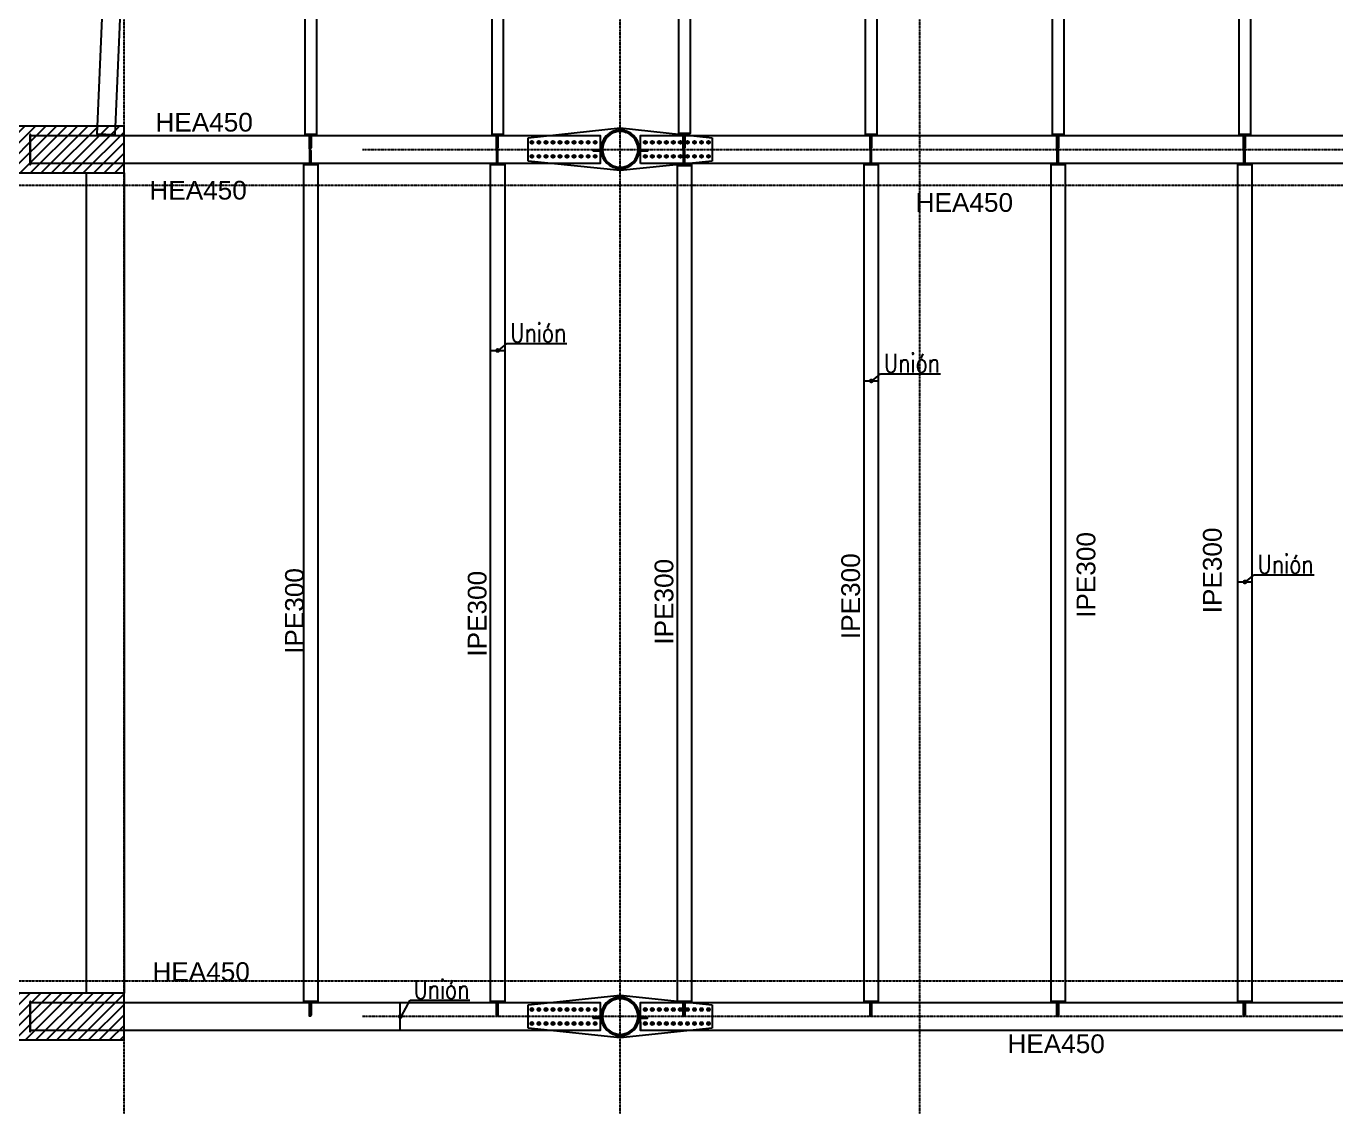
# Model space of a CAD drawing. Header units: millimetres. Extents: x -12345 to 95575, y -14368 to 31862.
# Drawn here: x 66955 to 80943, y 7156 to 18696 of the extents above; entities that cross this region are included whole.
import ezdxf
from ezdxf.enums import TextEntityAlignment as Align

# ---------------------------------------------------------------- set-up
doc = ezdxf.new("R2010")
doc.units = ezdxf.units.MM
doc.header["$LTSCALE"] = 0.95
doc.linetypes.add('DXK_LINE_DOT3', pattern=[5.9187, 2.979, -0.9799, 0.9799, -0.9799])
doc.layers.get('0').update_dxf_attribs({"color": 255})
for name, color, linetype, lineweight in [('E_COLUMNAS-1', 1, 'Continuous', 25), ('E_COLUMNAS-3', 1, 'Continuous', 35), ('E_TEXTO', 3, 'Continuous', 9), ('E_VIGAS-1', 254, 'Continuous', 25), ('S-COLS-HDLN-1', 52, 'Continuous', 9)]:
    doc.layers.add(name, color=color, linetype=linetype, lineweight=lineweight)
for name, color, linetype in [('HCB-ACH_PANT', 253, 'Continuous'), ('HCB-EJES', 1, 'Continuous'), ('HCB_PANTALLAS', 6, 'Continuous'), ('HCB_VIGAS', 4, 'Continuous'), ('UNIÒN', 6, 'Continuous')]:
    doc.layers.add(name, color=color, linetype=linetype)
doc.styles.add('CNI_COTAS', font='romans.shx', dxfattribs={"width": 0.8})
doc.styles.add('VERDANA', font='arial.ttf')
doc.dimstyles.new('UNIÒN', dxfattribs={"dimscale": 0, "dimtxt": 200, "dimasz": 60, "dimexe": 4, "dimexo": 4, "dimgap": 15, "dimtad": 1, "dimdec": 0, "dimzin": 4, "dimdsep": 46, "dimtxsty": 'CNI_COTAS', "dimcen": -0.09, "dimclrd": 6, "dimclrt": 3, "dimadec": 0, "dimazin": 0, "dimtfac": 1, "dimtdec": 0, "dimtmove": 2, "dimatfit": 0, "dimfxl": 0.05, "dimtolj": 1, "dimtzin": 0, "dimarcsym": 0})

# ---------------------------------------------------------------- blocks, each defined once
blk = doc.blocks.new('EST_SCM_COLUMNA-METALICA-SECCION-CIRCULAR - EST_SCM_COLUMNA-TUBULAR-CIRCULAR_PTEØ_16__e_12_7mm-3427669-_10_00m_N_E_-NIVEL-3 DOC')
at = {"layer": 'S-COLS-HDLN-1'}
h = blk.add_hatch(dxfattribs=at)
h.set_pattern_fill('FP_17', color=256, style=0, pattern_type=2)
h.set_pattern_definition([(225, (148.783, 9.362), (0.15909903, -0.15909903), [])])
h.paths.add_polyline_path([(0.203, 0), (0.197, 0.049), (0.18, 0.094), (0.15, 0.137), (0.115, 0.167), (0.068, 0.191), (0.019, 0.202), (-0.024, 0.202), (-0.072, 0.19), (-0.115, 0.167), (-0.152, 0.135), (-0.182, 0.089), (-0.198, 0.046), (-0.203, 0), (-0.197, -0.049), (-0.18, -0.094), (-0.15, -0.137), (-0.115, -0.167), (-0.072, -0.19), (-0.019, -0.202), (0.024, -0.202), (0.072, -0.19), (0.115, -0.167), (0.152, -0.135), (0.182, -0.089), (0.198, -0.046)])
h.paths.add_polyline_path([(0.19, 0), (0.185, -0.046), (0.169, -0.089), (0.143, -0.126), (0.108, -0.157), (0.068, -0.178), (0.019, -0.189), (-0.024, -0.189), (-0.068, -0.178), (-0.108, -0.157), (-0.143, -0.126), (-0.169, -0.089), (-0.185, -0.046), (-0.191, 0), (-0.184, 0.049), (-0.165, 0.094), (-0.143, 0.126), (-0.108, 0.157), (-0.068, 0.178), (-0.019, 0.189), (0.024, 0.189), (0.072, 0.176), (0.108, 0.157), (0.143, 0.126), (0.169, 0.089), (0.185, 0.046)])
at = {"layer": 'E_COLUMNAS-1'}
for radius, start, end in [(0.203, 360, 180), (0.19, 0, 180), (0.203, 180, 360), (0.19, 180, 0)]:
    blk.add_arc((0, 0), radius, start, end, dxfattribs=at)
blk = doc.blocks.new('EST_SCM_COLUMNA-METALICA-SECCION-CIRCULAR - EST_SCM_COLUMNA-TUBULAR-CIRCULAR_PTEØ_16__e_12_7mm-V48-_10_00m_N_E_-NIVEL-3 DOC')
at = {"layer": 'E_COLUMNAS-1'}
h = blk.add_hatch(dxfattribs=at)
h.set_pattern_fill('FP_18', color=256, style=0, pattern_type=2)
h.set_pattern_definition([(225, (158.043, 9.362), (0.15909903, -0.15909903), [])])
h.paths.add_polyline_path([(0.203, 0), (0.197, 0.049), (0.18, 0.094), (0.15, 0.137), (0.115, 0.167), (0.068, 0.191), (0.02, 0.202), (-0.024, 0.202), (-0.072, 0.19), (-0.115, 0.167), (-0.152, 0.135), (-0.182, 0.089), (-0.198, 0.046), (-0.203, 0), (-0.197, -0.049), (-0.18, -0.094), (-0.15, -0.137), (-0.115, -0.167), (-0.072, -0.19), (-0.02, -0.202), (0.024, -0.202), (0.072, -0.19), (0.115, -0.167), (0.152, -0.135), (0.182, -0.089), (0.198, -0.046)])
h.paths.add_polyline_path([(0.19, 0), (0.185, -0.046), (0.169, -0.089), (0.143, -0.126), (0.108, -0.157), (0.068, -0.178), (0.02, -0.189), (-0.024, -0.189), (-0.068, -0.178), (-0.108, -0.157), (-0.143, -0.126), (-0.169, -0.089), (-0.185, -0.046), (-0.191, 0), (-0.184, 0.049), (-0.165, 0.094), (-0.143, 0.126), (-0.108, 0.157), (-0.068, 0.178), (-0.02, 0.189), (0.024, 0.189), (0.072, 0.176), (0.108, 0.157), (0.143, 0.126), (0.169, 0.089), (0.185, 0.046)])
for points in [[(0.203, 0, 1), (-0.203, 0, 1)], [(-0.191, 0, 1), (0.19, 0, 1)]]:
    blk.add_lwpolyline(points, format="xyb", close=True, dxfattribs=at)
blk = doc.blocks.new('Bolt-72574620-1914 - 1471')
at = {"color": 253, "linetype": 'Continuous'}
for p, q in [((86276, 23645), (86291, 23653)), ((86276, 23627), (86276, 23645)), ((86291, 23653), (86306, 23645)), ((86306, 23645), (86306, 23627)), ((86351, 23645), (86366, 23653)), ((86351, 23627), (86351, 23645)), ((86366, 23653), (86381, 23645)), ((86381, 23645), (86381, 23627)), ((86426, 23645), (86441, 23653)), ((86426, 23627), (86426, 23645)), ((86441, 23653), (86456, 23645)), ((86456, 23645), (86456, 23627)), ((86501, 23645), (86516, 23653)), ((86501, 23627), (86501, 23645)), ((86516, 23653), (86531, 23645)), ((86531, 23645), (86531, 23627)), ((86576, 23645), (86591, 23653)), ((86576, 23627), (86576, 23645)), ((86591, 23653), (86606, 23645)), ((86606, 23645), (86606, 23627)), ((86651, 23645), (86666, 23653)), ((86651, 23627), (86651, 23645)), ((86666, 23653), (86681, 23645)), ((86681, 23645), (86681, 23627)), ((86726, 23645), (86741, 23653)), ((86726, 23627), (86726, 23645)), ((86741, 23653), (86756, 23645)), ((86756, 23645), (86756, 23627)), ((86801, 23645), (86816, 23653)), ((86801, 23627), (86801, 23645)), ((86816, 23653), (86831, 23645)), ((86831, 23645), (86831, 23627)), ((86876, 23645), (86891, 23653)), ((86876, 23627), (86876, 23645)), ((86891, 23653), (86906, 23645)), ((86906, 23645), (86906, 23627)), ((86951, 23645), (86966, 23653)), ((86951, 23627), (86951, 23645)), ((86966, 23653), (86981, 23645)), ((86981, 23645), (86981, 23627)), ((86291, 23619), (86276, 23627)), ((86276, 23495), (86291, 23503)), ((86306, 23627), (86291, 23619)), ((86291, 23503), (86306, 23495)), ((86366, 23619), (86351, 23627)), ((86351, 23495), (86366, 23503)), ((86381, 23627), (86366, 23619)), ((86366, 23503), (86381, 23495)), ((86441, 23619), (86426, 23627)), ((86426, 23495), (86441, 23503)), ((86456, 23627), (86441, 23619)), ((86441, 23503), (86456, 23495)), ((86516, 23619), (86501, 23627)), ((86501, 23495), (86516, 23503)), ((86531, 23627), (86516, 23619)), ((86516, 23503), (86531, 23495)), ((86591, 23619), (86576, 23627)), ((86576, 23495), (86591, 23503)), ((86606, 23627), (86591, 23619)), ((86591, 23503), (86606, 23495)), ((86666, 23619), (86651, 23627)), ((86651, 23495), (86666, 23503)), ((86681, 23627), (86666, 23619)), ((86666, 23503), (86681, 23495)), ((86741, 23619), (86726, 23627)), ((86726, 23495), (86741, 23503)), ((86756, 23627), (86741, 23619)), ((86741, 23503), (86756, 23495)), ((86816, 23619), (86801, 23627)), ((86801, 23495), (86816, 23503)), ((86831, 23627), (86816, 23619)), ((86816, 23503), (86831, 23495)), ((86891, 23619), (86876, 23627)), ((86876, 23495), (86891, 23503)), ((86906, 23627), (86891, 23619)), ((86891, 23503), (86906, 23495)), ((86966, 23619), (86951, 23627)), ((86951, 23495), (86966, 23503)), ((86981, 23627), (86966, 23619)), ((86966, 23503), (86981, 23495)), ((86276, 23477), (86276, 23495)), ((86291, 23469), (86276, 23477)), ((86306, 23477), (86291, 23469)), ((86306, 23495), (86306, 23477)), ((86351, 23477), (86351, 23495)), ((86366, 23469), (86351, 23477)), ((86381, 23477), (86366, 23469)), ((86381, 23495), (86381, 23477)), ((86426, 23477), (86426, 23495)), ((86441, 23469), (86426, 23477)), ((86456, 23477), (86441, 23469)), ((86456, 23495), (86456, 23477)), ((86501, 23477), (86501, 23495)), ((86516, 23469), (86501, 23477)), ((86531, 23477), (86516, 23469)), ((86531, 23495), (86531, 23477)), ((86576, 23477), (86576, 23495)), ((86591, 23469), (86576, 23477)), ((86606, 23477), (86591, 23469)), ((86606, 23495), (86606, 23477)), ((86651, 23477), (86651, 23495)), ((86666, 23469), (86651, 23477)), ((86681, 23477), (86666, 23469)), ((86681, 23495), (86681, 23477)), ((86726, 23477), (86726, 23495)), ((86741, 23469), (86726, 23477)), ((86756, 23477), (86741, 23469)), ((86756, 23495), (86756, 23477)), ((86801, 23477), (86801, 23495)), ((86816, 23469), (86801, 23477)), ((86831, 23477), (86816, 23469)), ((86831, 23495), (86831, 23477)), ((86876, 23477), (86876, 23495)), ((86891, 23469), (86876, 23477)), ((86906, 23477), (86891, 23469)), ((86906, 23495), (86906, 23477)), ((86951, 23477), (86951, 23495)), ((86966, 23469), (86951, 23477)), ((86981, 23477), (86966, 23469)), ((86981, 23495), (86981, 23477))]:
    blk.add_line(p, q, dxfattribs=at)
for centre, radius, start, end in [((86291, 23636), 11.5, 18, 198), ((86291, 23636), 10, 90, 270), ((86291, 23636), 10, 270, 90), ((86366, 23636), 11.5, 18, 198), ((86366, 23636), 10, 90, 270), ((86366, 23636), 10, 270, 90), ((86441, 23636), 11.5, 18, 198), ((86441, 23636), 10, 90, 270), ((86441, 23636), 10, 270, 90), ((86516, 23636), 11.5, 18, 198), ((86516, 23636), 10, 90, 270), ((86516, 23636), 10, 270, 90), ((86591, 23636), 11.5, 18, 198), ((86591, 23636), 10, 90, 270), ((86591, 23636), 10, 270, 90), ((86666, 23636), 11.5, 18, 198), ((86666, 23636), 10, 90, 270), ((86666, 23636), 10, 270, 90), ((86741, 23636), 11.5, 18, 198), ((86741, 23636), 10, 90, 270), ((86741, 23636), 10, 270, 90), ((86816, 23636), 11.5, 18, 198), ((86816, 23636), 10, 90, 270), ((86816, 23636), 10, 270, 90), ((86891, 23636), 11.5, 18, 198), ((86891, 23636), 10, 90, 270), ((86891, 23636), 10, 270, 90), ((86966, 23636), 11.5, 18, 198), ((86966, 23636), 10, 90, 270), ((86966, 23636), 10, 270, 90), ((86291, 23636), 11.5, 198, 18), ((86366, 23636), 11.5, 198, 18), ((86441, 23636), 11.5, 198, 18), ((86516, 23636), 11.5, 198, 18), ((86591, 23636), 11.5, 198, 18), ((86666, 23636), 11.5, 198, 18), ((86741, 23636), 11.5, 198, 18), ((86816, 23636), 11.5, 198, 18), ((86891, 23636), 11.5, 198, 18), ((86966, 23636), 11.5, 198, 18), ((86291, 23486), 11.5, 18, 198), ((86291, 23486), 11.5, 198, 18), ((86291, 23486), 10, 90, 270), ((86291, 23486), 10, 270, 90), ((86366, 23486), 11.5, 18, 198), ((86366, 23486), 11.5, 198, 18), ((86366, 23486), 10, 90, 270), ((86366, 23486), 10, 270, 90), ((86441, 23486), 11.5, 18, 198), ((86441, 23486), 11.5, 198, 18), ((86441, 23486), 10, 90, 270), ((86441, 23486), 10, 270, 90), ((86516, 23486), 11.5, 18, 198), ((86516, 23486), 11.5, 198, 18), ((86516, 23486), 10, 90, 270), ((86516, 23486), 10, 270, 90), ((86591, 23486), 11.5, 18, 198), ((86591, 23486), 11.5, 198, 18), ((86591, 23486), 10, 90, 270), ((86591, 23486), 10, 270, 90), ((86666, 23486), 11.5, 18, 198), ((86666, 23486), 11.5, 198, 18), ((86666, 23486), 10, 90, 270), ((86666, 23486), 10, 270, 90), ((86741, 23486), 11.5, 18, 198), ((86741, 23486), 11.5, 198, 18), ((86741, 23486), 10, 90, 270), ((86741, 23486), 10, 270, 90), ((86816, 23486), 11.5, 18, 198), ((86816, 23486), 11.5, 198, 18), ((86816, 23486), 10, 90, 270), ((86816, 23486), 10, 270, 90), ((86891, 23486), 11.5, 18, 198), ((86891, 23486), 11.5, 198, 18), ((86891, 23486), 10, 90, 270), ((86891, 23486), 10, 270, 90), ((86966, 23486), 11.5, 18, 198), ((86966, 23486), 11.5, 198, 18), ((86966, 23486), 10, 90, 270), ((86966, 23486), 10, 270, 90)]:
    blk.add_arc(centre, radius, start, end, dxfattribs=at)
blk = doc.blocks.new('Bolt-72574620-1892 - 1471')
at = {"color": 253, "linetype": 'Continuous'}
for p, q in [((86276, 14384), (86291, 14393)), ((86276, 14367), (86276, 14384)), ((86291, 14358), (86276, 14367)), ((86291, 14393), (86306, 14384)), ((86306, 14367), (86291, 14358)), ((86306, 14384), (86306, 14367)), ((86351, 14384), (86366, 14393)), ((86351, 14367), (86351, 14384)), ((86366, 14358), (86351, 14367)), ((86366, 14393), (86381, 14384)), ((86381, 14367), (86366, 14358)), ((86381, 14384), (86381, 14367)), ((86426, 14384), (86441, 14393)), ((86426, 14367), (86426, 14384)), ((86441, 14358), (86426, 14367)), ((86441, 14393), (86456, 14384)), ((86456, 14367), (86441, 14358)), ((86456, 14384), (86456, 14367)), ((86501, 14384), (86516, 14393)), ((86501, 14367), (86501, 14384)), ((86516, 14358), (86501, 14367)), ((86516, 14393), (86531, 14384)), ((86531, 14367), (86516, 14358)), ((86531, 14384), (86531, 14367)), ((86576, 14384), (86591, 14393)), ((86576, 14367), (86576, 14384)), ((86591, 14358), (86576, 14367)), ((86591, 14393), (86606, 14384)), ((86606, 14367), (86591, 14358)), ((86606, 14384), (86606, 14367)), ((86651, 14384), (86666, 14393)), ((86651, 14367), (86651, 14384)), ((86666, 14358), (86651, 14367)), ((86666, 14393), (86681, 14384)), ((86681, 14367), (86666, 14358)), ((86681, 14384), (86681, 14367)), ((86726, 14384), (86741, 14393)), ((86726, 14367), (86726, 14384)), ((86741, 14358), (86726, 14367)), ((86741, 14393), (86756, 14384)), ((86756, 14367), (86741, 14358)), ((86756, 14384), (86756, 14367)), ((86801, 14384), (86816, 14393)), ((86801, 14367), (86801, 14384)), ((86816, 14358), (86801, 14367)), ((86816, 14393), (86831, 14384)), ((86831, 14367), (86816, 14358)), ((86831, 14384), (86831, 14367)), ((86876, 14384), (86891, 14393)), ((86876, 14367), (86876, 14384)), ((86891, 14358), (86876, 14367)), ((86891, 14393), (86906, 14384)), ((86906, 14367), (86891, 14358)), ((86906, 14384), (86906, 14367)), ((86951, 14384), (86966, 14393)), ((86951, 14367), (86951, 14384)), ((86966, 14358), (86951, 14367)), ((86966, 14393), (86981, 14384)), ((86981, 14367), (86966, 14358)), ((86981, 14384), (86981, 14367)), ((86276, 14234), (86291, 14243)), ((86276, 14217), (86276, 14234)), ((86291, 14208), (86276, 14217)), ((86291, 14243), (86306, 14234)), ((86306, 14217), (86291, 14208)), ((86306, 14234), (86306, 14217)), ((86351, 14234), (86366, 14243)), ((86351, 14217), (86351, 14234)), ((86366, 14208), (86351, 14217)), ((86366, 14243), (86381, 14234)), ((86381, 14217), (86366, 14208)), ((86381, 14234), (86381, 14217)), ((86426, 14234), (86441, 14243)), ((86426, 14217), (86426, 14234)), ((86441, 14208), (86426, 14217)), ((86441, 14243), (86456, 14234)), ((86456, 14217), (86441, 14208)), ((86456, 14234), (86456, 14217)), ((86501, 14234), (86516, 14243)), ((86501, 14217), (86501, 14234)), ((86516, 14208), (86501, 14217)), ((86516, 14243), (86531, 14234)), ((86531, 14217), (86516, 14208)), ((86531, 14234), (86531, 14217)), ((86576, 14234), (86591, 14243)), ((86576, 14217), (86576, 14234)), ((86591, 14208), (86576, 14217)), ((86591, 14243), (86606, 14234)), ((86606, 14217), (86591, 14208)), ((86606, 14234), (86606, 14217)), ((86651, 14234), (86666, 14243)), ((86651, 14217), (86651, 14234)), ((86666, 14208), (86651, 14217)), ((86666, 14243), (86681, 14234)), ((86681, 14217), (86666, 14208)), ((86681, 14234), (86681, 14217)), ((86726, 14234), (86741, 14243)), ((86726, 14217), (86726, 14234)), ((86741, 14208), (86726, 14217)), ((86741, 14243), (86756, 14234)), ((86756, 14217), (86741, 14208)), ((86756, 14234), (86756, 14217)), ((86801, 14234), (86816, 14243)), ((86801, 14217), (86801, 14234)), ((86816, 14208), (86801, 14217)), ((86816, 14243), (86831, 14234)), ((86831, 14217), (86816, 14208)), ((86831, 14234), (86831, 14217)), ((86876, 14234), (86891, 14243)), ((86876, 14217), (86876, 14234)), ((86891, 14208), (86876, 14217)), ((86891, 14243), (86906, 14234)), ((86906, 14217), (86891, 14208)), ((86906, 14234), (86906, 14217)), ((86951, 14234), (86966, 14243)), ((86951, 14217), (86951, 14234)), ((86966, 14208), (86951, 14217)), ((86966, 14243), (86981, 14234)), ((86981, 14217), (86966, 14208)), ((86981, 14234), (86981, 14217))]:
    blk.add_line(p, q, dxfattribs=at)
for centre, radius, start, end in [((86291, 14376), 11.5, 18, 198), ((86291, 14376), 11.5, 198, 18), ((86291, 14376), 10, 90, 270), ((86291, 14376), 10, 270, 90), ((86366, 14376), 11.5, 18, 198), ((86366, 14376), 11.5, 198, 18), ((86366, 14376), 10, 90, 270), ((86366, 14376), 10, 270, 90), ((86441, 14376), 11.5, 18, 198), ((86441, 14376), 11.5, 198, 18), ((86441, 14376), 10, 90, 270), ((86441, 14376), 10, 270, 90), ((86516, 14376), 11.5, 18, 198), ((86516, 14376), 11.5, 198, 18), ((86516, 14376), 10, 90, 270), ((86516, 14376), 10, 270, 90), ((86591, 14376), 11.5, 18, 198), ((86591, 14376), 11.5, 198, 18), ((86591, 14376), 10, 90, 270), ((86591, 14376), 10, 270, 90), ((86666, 14376), 11.5, 18, 198), ((86666, 14376), 11.5, 198, 18), ((86666, 14376), 10, 90, 270), ((86666, 14376), 10, 270, 90), ((86741, 14376), 11.5, 18, 198), ((86741, 14376), 11.5, 198, 18), ((86741, 14376), 10, 90, 270), ((86741, 14376), 10, 270, 90), ((86816, 14376), 11.5, 18, 198), ((86816, 14376), 11.5, 198, 18), ((86816, 14376), 10, 90, 270), ((86816, 14376), 10, 270, 90), ((86891, 14376), 11.5, 18, 198), ((86891, 14376), 11.5, 198, 18), ((86891, 14376), 10, 90, 270), ((86891, 14376), 10, 270, 90), ((86966, 14376), 11.5, 18, 198), ((86966, 14376), 11.5, 198, 18), ((86966, 14376), 10, 90, 270), ((86966, 14376), 10, 270, 90), ((86291, 14226), 11.5, 18, 198), ((86291, 14226), 11.5, 198, 18), ((86291, 14226), 10, 90, 270), ((86291, 14226), 10, 270, 90), ((86366, 14226), 11.5, 18, 198), ((86366, 14226), 11.5, 198, 18), ((86366, 14226), 10, 90, 270), ((86366, 14226), 10, 270, 90), ((86441, 14226), 11.5, 18, 198), ((86441, 14226), 11.5, 198, 18), ((86441, 14226), 10, 90, 270), ((86441, 14226), 10, 270, 90), ((86516, 14226), 11.5, 18, 198), ((86516, 14226), 11.5, 198, 18), ((86516, 14226), 10, 90, 270), ((86516, 14226), 10, 270, 90), ((86591, 14226), 11.5, 18, 198), ((86591, 14226), 11.5, 198, 18), ((86591, 14226), 10, 90, 270), ((86591, 14226), 10, 270, 90), ((86666, 14226), 11.5, 18, 198), ((86666, 14226), 11.5, 198, 18), ((86666, 14226), 10, 90, 270), ((86666, 14226), 10, 270, 90), ((86741, 14226), 11.5, 18, 198), ((86741, 14226), 11.5, 198, 18), ((86741, 14226), 10, 90, 270), ((86741, 14226), 10, 270, 90), ((86816, 14226), 11.5, 18, 198), ((86816, 14226), 11.5, 198, 18), ((86816, 14226), 10, 90, 270), ((86816, 14226), 10, 270, 90), ((86891, 14226), 11.5, 18, 198), ((86891, 14226), 11.5, 198, 18), ((86891, 14226), 10, 90, 270), ((86891, 14226), 10, 270, 90), ((86966, 14226), 11.5, 18, 198), ((86966, 14226), 11.5, 198, 18), ((86966, 14226), 10, 90, 270), ((86966, 14226), 10, 270, 90)]:
    blk.add_arc(centre, radius, start, end, dxfattribs=at)
blk = doc.blocks.new('Part-72574620-1908 - 1471')
at = {"color": 253, "linetype": 'ByBlock'}
for p, q in [((85040, 23686), (86023, 23790)), ((86023, 23790), (87006, 23686)), ((85040, 23436), (85040, 23686)), ((87006, 23686), (87006, 23436)), ((86023, 23334), (85040, 23436)), ((87006, 23436), (86023, 23334))]:
    blk.add_line(p, q, dxfattribs=at)
for start, end in [(80, 260), (260, 80)]:
    blk.add_arc((86023, 23562), 206, start, end, dxfattribs=at)
blk = doc.blocks.new('Part-72574620-1887 - 1471')
at = {"color": 253, "linetype": 'Continuous'}
for p, q in [((85040, 14426), (86023, 14530)), ((85040, 14176), (85040, 14426)), ((86023, 14530), (87006, 14426)), ((87006, 14426), (87006, 14176)), ((86023, 14074), (85040, 14176)), ((87006, 14176), (86023, 14074))]:
    blk.add_line(p, q, dxfattribs=at)
for start, end in [(80, 260), (260, 80)]:
    blk.add_arc((86023, 14302), 206, start, end, dxfattribs=at)
blk = doc.blocks.new('Bolt-72574620-1893 - 1471')
at = {"color": 253, "linetype": 'Continuous'}
for p, q in [((85065, 14384), (85080, 14393)), ((85065, 14367), (85065, 14384)), ((85080, 14358), (85065, 14367)), ((85080, 14393), (85095, 14384)), ((85095, 14367), (85080, 14358)), ((85095, 14384), (85095, 14367)), ((85140, 14384), (85155, 14393)), ((85140, 14367), (85140, 14384)), ((85155, 14358), (85140, 14367)), ((85155, 14393), (85170, 14384)), ((85170, 14367), (85155, 14358)), ((85170, 14384), (85170, 14367)), ((85215, 14384), (85230, 14393)), ((85215, 14367), (85215, 14384)), ((85230, 14358), (85215, 14367)), ((85230, 14393), (85245, 14384)), ((85245, 14367), (85230, 14358)), ((85245, 14384), (85245, 14367)), ((85290, 14384), (85305, 14393)), ((85290, 14367), (85290, 14384)), ((85305, 14358), (85290, 14367)), ((85305, 14393), (85320, 14384)), ((85320, 14367), (85305, 14358)), ((85320, 14384), (85320, 14367)), ((85365, 14384), (85380, 14393)), ((85365, 14367), (85365, 14384)), ((85380, 14358), (85365, 14367)), ((85380, 14393), (85395, 14384)), ((85395, 14367), (85380, 14358)), ((85395, 14384), (85395, 14367)), ((85440, 14384), (85455, 14393)), ((85440, 14367), (85440, 14384)), ((85455, 14358), (85440, 14367)), ((85455, 14393), (85470, 14384)), ((85470, 14367), (85455, 14358)), ((85470, 14384), (85470, 14367)), ((85515, 14384), (85530, 14393)), ((85515, 14367), (85515, 14384)), ((85530, 14358), (85515, 14367)), ((85530, 14393), (85545, 14384)), ((85545, 14367), (85530, 14358)), ((85545, 14384), (85545, 14367)), ((85590, 14384), (85605, 14393)), ((85590, 14367), (85590, 14384)), ((85605, 14358), (85590, 14367)), ((85605, 14393), (85620, 14384)), ((85620, 14367), (85605, 14358)), ((85620, 14384), (85620, 14367)), ((85665, 14384), (85680, 14393)), ((85665, 14367), (85665, 14384)), ((85680, 14358), (85665, 14367)), ((85680, 14393), (85695, 14384)), ((85695, 14367), (85680, 14358)), ((85695, 14384), (85695, 14367)), ((85740, 14384), (85755, 14393)), ((85740, 14367), (85740, 14384)), ((85755, 14358), (85740, 14367)), ((85755, 14393), (85770, 14384)), ((85770, 14367), (85755, 14358)), ((85770, 14384), (85770, 14367)), ((85065, 14234), (85080, 14243)), ((85065, 14217), (85065, 14234)), ((85080, 14208), (85065, 14217)), ((85080, 14243), (85095, 14234)), ((85095, 14217), (85080, 14208)), ((85095, 14234), (85095, 14217)), ((85140, 14234), (85155, 14243)), ((85140, 14217), (85140, 14234)), ((85155, 14208), (85140, 14217)), ((85155, 14243), (85170, 14234)), ((85170, 14217), (85155, 14208)), ((85170, 14234), (85170, 14217)), ((85215, 14234), (85230, 14243)), ((85215, 14217), (85215, 14234)), ((85230, 14208), (85215, 14217)), ((85230, 14243), (85245, 14234)), ((85245, 14217), (85230, 14208)), ((85245, 14234), (85245, 14217)), ((85290, 14234), (85305, 14243)), ((85290, 14217), (85290, 14234)), ((85305, 14208), (85290, 14217)), ((85305, 14243), (85320, 14234)), ((85320, 14217), (85305, 14208)), ((85320, 14234), (85320, 14217)), ((85365, 14234), (85380, 14243)), ((85365, 14217), (85365, 14234)), ((85380, 14208), (85365, 14217)), ((85380, 14243), (85395, 14234)), ((85395, 14217), (85380, 14208)), ((85395, 14234), (85395, 14217)), ((85440, 14234), (85455, 14243)), ((85440, 14217), (85440, 14234)), ((85455, 14208), (85440, 14217)), ((85455, 14243), (85470, 14234)), ((85470, 14217), (85455, 14208)), ((85470, 14234), (85470, 14217)), ((85515, 14234), (85530, 14243)), ((85515, 14217), (85515, 14234)), ((85530, 14208), (85515, 14217)), ((85530, 14243), (85545, 14234)), ((85545, 14217), (85530, 14208)), ((85545, 14234), (85545, 14217)), ((85590, 14234), (85605, 14243)), ((85590, 14217), (85590, 14234)), ((85605, 14208), (85590, 14217)), ((85605, 14243), (85620, 14234)), ((85620, 14217), (85605, 14208)), ((85620, 14234), (85620, 14217)), ((85665, 14234), (85680, 14243)), ((85665, 14217), (85665, 14234)), ((85680, 14208), (85665, 14217)), ((85680, 14243), (85695, 14234)), ((85695, 14217), (85680, 14208)), ((85695, 14234), (85695, 14217)), ((85740, 14234), (85755, 14243)), ((85740, 14217), (85740, 14234)), ((85755, 14208), (85740, 14217)), ((85755, 14243), (85770, 14234)), ((85770, 14217), (85755, 14208)), ((85770, 14234), (85770, 14217))]:
    blk.add_line(p, q, dxfattribs=at)
for centre, radius, start, end in [((85080, 14376), 11.5, 18.0041, 198.0041), ((85080, 14376), 11.5, 198.0041, 18.0041), ((85080, 14376), 10, 90.0041, 270.0041), ((85080, 14376), 10, 270.0041, 90.0041), ((85155, 14376), 11.5, 18.0041, 198.0041), ((85155, 14376), 11.5, 198.0041, 18.0041), ((85155, 14376), 10, 90.0041, 270.0041), ((85155, 14376), 10, 270.0041, 90.0041), ((85230, 14376), 11.5, 18.0041, 198.0041), ((85230, 14376), 11.5, 198.0041, 18.0041), ((85230, 14376), 10, 90.0041, 270.0041), ((85230, 14376), 10, 270.0041, 90.0041), ((85305, 14376), 11.5, 18.0041, 198.0041), ((85305, 14376), 11.5, 198.0041, 18.0041), ((85305, 14376), 10, 90.0041, 270.0041), ((85305, 14376), 10, 270.0041, 90.0041), ((85380, 14376), 11.5, 18.0041, 198.0041), ((85380, 14376), 11.5, 198.0041, 18.0041), ((85380, 14376), 10, 90.0041, 270.0041), ((85380, 14376), 10, 270.0041, 90.0041), ((85455, 14376), 11.5, 18.0041, 198.0041), ((85455, 14376), 11.5, 198.0041, 18.0041), ((85455, 14376), 10, 90.0041, 270.0041), ((85455, 14376), 10, 270.0041, 90.0041), ((85530, 14376), 11.5, 18.0041, 198.0041), ((85530, 14376), 11.5, 198.0041, 18.0041), ((85530, 14376), 10, 90.0041, 270.0041), ((85530, 14376), 10, 270.0041, 90.0041), ((85605, 14376), 11.5, 18.0041, 198.0041), ((85605, 14376), 11.5, 198.0041, 18.0041), ((85605, 14376), 10, 90.0041, 270.0041), ((85605, 14376), 10, 270.0041, 90.0041), ((85680, 14376), 11.5, 18.0041, 198.0041), ((85680, 14376), 11.5, 198.0041, 18.0041), ((85680, 14376), 10, 90.0041, 270.0041), ((85680, 14376), 10, 270.0041, 90.0041), ((85755, 14376), 11.5, 18.0041, 198.0041), ((85755, 14376), 11.5, 198.0041, 18.0041), ((85755, 14376), 10, 90.0041, 270.0041), ((85755, 14376), 10, 270.0041, 90.0041), ((85080, 14226), 11.5, 18.0041, 198.0041), ((85080, 14226), 11.5, 198.0041, 18.0041), ((85080, 14226), 10, 90.0041, 270.0041), ((85080, 14226), 10, 270.0041, 90.0041), ((85155, 14226), 11.5, 18.0041, 198.0041), ((85155, 14226), 11.5, 198.0041, 18.0041), ((85155, 14226), 10, 90.0041, 270.0041), ((85155, 14226), 10, 270.0041, 90.0041), ((85230, 14226), 11.5, 18.0041, 198.0041), ((85230, 14226), 11.5, 198.0041, 18.0041), ((85230, 14226), 10, 90.0041, 270.0041), ((85230, 14226), 10, 270.0041, 90.0041), ((85305, 14226), 11.5, 18.0041, 198.0041), ((85305, 14226), 11.5, 198.0041, 18.0041), ((85305, 14226), 10, 90.0041, 270.0041), ((85305, 14226), 10, 270.0041, 90.0041), ((85380, 14226), 11.5, 18.0041, 198.0041), ((85380, 14226), 11.5, 198.0041, 18.0041), ((85380, 14226), 10, 90.0041, 270.0041), ((85380, 14226), 10, 270.0041, 90.0041), ((85455, 14226), 11.5, 18.0041, 198.0041), ((85455, 14226), 11.5, 198.0041, 18.0041), ((85455, 14226), 10, 90.0041, 270.0041), ((85455, 14226), 10, 270.0041, 90.0041), ((85530, 14226), 11.5, 18.0041, 198.0041), ((85530, 14226), 11.5, 198.0041, 18.0041), ((85530, 14226), 10, 90.0041, 270.0041), ((85530, 14226), 10, 270.0041, 90.0041), ((85605, 14226), 11.5, 18.0041, 198.0041), ((85605, 14226), 11.5, 198.0041, 18.0041), ((85605, 14226), 10, 90.0041, 270.0041), ((85605, 14226), 10, 270.0041, 90.0041), ((85680, 14226), 11.5, 18.0041, 198.0041), ((85680, 14226), 11.5, 198.0041, 18.0041), ((85680, 14226), 10, 90.0041, 270.0041), ((85680, 14226), 10, 270.0041, 90.0041), ((85755, 14226), 11.5, 18.0041, 198.0041), ((85755, 14226), 11.5, 198.0041, 18.0041), ((85755, 14226), 10, 90.0041, 270.0041), ((85755, 14226), 10, 270.0041, 90.0041)]:
    blk.add_arc(centre, radius, start, end, dxfattribs=at)
blk = doc.blocks.new('Bolt-72574620-1915 - 1471')
at = {"color": 253, "linetype": 'Continuous'}
for p, q in [((85065, 23645), (85080, 23653)), ((85065, 23627), (85065, 23645)), ((85080, 23653), (85095, 23645)), ((85095, 23645), (85095, 23627)), ((85140, 23645), (85155, 23653)), ((85140, 23627), (85140, 23645)), ((85155, 23653), (85170, 23645)), ((85170, 23645), (85170, 23627)), ((85215, 23645), (85230, 23653)), ((85215, 23627), (85215, 23645)), ((85230, 23653), (85245, 23645)), ((85245, 23645), (85245, 23627)), ((85290, 23645), (85305, 23653)), ((85290, 23627), (85290, 23645)), ((85305, 23653), (85320, 23645)), ((85320, 23645), (85320, 23627)), ((85365, 23645), (85380, 23653)), ((85365, 23627), (85365, 23645)), ((85380, 23653), (85395, 23645)), ((85395, 23645), (85395, 23627)), ((85440, 23645), (85455, 23653)), ((85440, 23627), (85440, 23645)), ((85455, 23653), (85470, 23645)), ((85470, 23645), (85470, 23627)), ((85515, 23645), (85530, 23653)), ((85515, 23627), (85515, 23645)), ((85530, 23653), (85545, 23645)), ((85545, 23645), (85545, 23627)), ((85590, 23645), (85605, 23653)), ((85590, 23627), (85590, 23645)), ((85605, 23653), (85620, 23645)), ((85620, 23645), (85620, 23627)), ((85665, 23645), (85680, 23653)), ((85665, 23627), (85665, 23645)), ((85680, 23653), (85695, 23645)), ((85695, 23645), (85695, 23627)), ((85740, 23645), (85755, 23653)), ((85740, 23627), (85740, 23645)), ((85755, 23653), (85770, 23645)), ((85770, 23645), (85770, 23627)), ((85080, 23619), (85065, 23627)), ((85065, 23495), (85080, 23503)), ((85095, 23627), (85080, 23619)), ((85080, 23503), (85095, 23495)), ((85155, 23619), (85140, 23627)), ((85140, 23495), (85155, 23503)), ((85170, 23627), (85155, 23619)), ((85155, 23503), (85170, 23495)), ((85230, 23619), (85215, 23627)), ((85215, 23495), (85230, 23503)), ((85245, 23627), (85230, 23619)), ((85230, 23503), (85245, 23495)), ((85305, 23619), (85290, 23627)), ((85290, 23495), (85305, 23503)), ((85320, 23627), (85305, 23619)), ((85305, 23503), (85320, 23495)), ((85380, 23619), (85365, 23627)), ((85365, 23495), (85380, 23503)), ((85395, 23627), (85380, 23619)), ((85380, 23503), (85395, 23495)), ((85455, 23619), (85440, 23627)), ((85440, 23495), (85455, 23503)), ((85470, 23627), (85455, 23619)), ((85455, 23503), (85470, 23495)), ((85530, 23619), (85515, 23627)), ((85515, 23495), (85530, 23503)), ((85545, 23627), (85530, 23619)), ((85530, 23503), (85545, 23495)), ((85605, 23619), (85590, 23627)), ((85590, 23495), (85605, 23503)), ((85620, 23627), (85605, 23619)), ((85605, 23503), (85620, 23495)), ((85680, 23619), (85665, 23627)), ((85665, 23495), (85680, 23503)), ((85695, 23627), (85680, 23619)), ((85680, 23503), (85695, 23495)), ((85755, 23619), (85740, 23627)), ((85740, 23495), (85755, 23503)), ((85770, 23627), (85755, 23619)), ((85755, 23503), (85770, 23495)), ((85065, 23477), (85065, 23495)), ((85080, 23469), (85065, 23477)), ((85095, 23477), (85080, 23469)), ((85095, 23495), (85095, 23477)), ((85140, 23477), (85140, 23495)), ((85155, 23469), (85140, 23477)), ((85170, 23477), (85155, 23469)), ((85170, 23495), (85170, 23477)), ((85215, 23477), (85215, 23495)), ((85230, 23469), (85215, 23477)), ((85245, 23477), (85230, 23469)), ((85245, 23495), (85245, 23477)), ((85290, 23477), (85290, 23495)), ((85305, 23469), (85290, 23477)), ((85320, 23477), (85305, 23469)), ((85320, 23495), (85320, 23477)), ((85365, 23477), (85365, 23495)), ((85380, 23469), (85365, 23477)), ((85395, 23477), (85380, 23469)), ((85395, 23495), (85395, 23477)), ((85440, 23477), (85440, 23495)), ((85455, 23469), (85440, 23477)), ((85470, 23477), (85455, 23469)), ((85470, 23495), (85470, 23477)), ((85515, 23477), (85515, 23495)), ((85530, 23469), (85515, 23477)), ((85545, 23477), (85530, 23469)), ((85545, 23495), (85545, 23477)), ((85590, 23477), (85590, 23495)), ((85605, 23469), (85590, 23477)), ((85620, 23477), (85605, 23469)), ((85620, 23495), (85620, 23477)), ((85665, 23477), (85665, 23495)), ((85680, 23469), (85665, 23477)), ((85695, 23477), (85680, 23469)), ((85695, 23495), (85695, 23477)), ((85740, 23477), (85740, 23495)), ((85755, 23469), (85740, 23477)), ((85770, 23477), (85755, 23469)), ((85770, 23495), (85770, 23477))]:
    blk.add_line(p, q, dxfattribs=at)
for centre, radius, start, end in [((85080, 23636), 11.5, 18.0041, 198.0041), ((85080, 23636), 10, 90.0041, 270.0041), ((85080, 23636), 10, 270.0041, 90.0041), ((85155, 23636), 11.5, 18.0041, 198.0041), ((85155, 23636), 10, 90.0041, 270.0041), ((85155, 23636), 10, 270.0041, 90.0041), ((85230, 23636), 11.5, 18.0041, 198.0041), ((85230, 23636), 10, 90.0041, 270.0041), ((85230, 23636), 10, 270.0041, 90.0041), ((85305, 23636), 11.5, 18.0041, 198.0041), ((85305, 23636), 10, 90.0041, 270.0041), ((85305, 23636), 10, 270.0041, 90.0041), ((85380, 23636), 11.5, 18.0041, 198.0041), ((85380, 23636), 10, 90.0041, 270.0041), ((85380, 23636), 10, 270.0041, 90.0041), ((85455, 23636), 11.5, 18.0041, 198.0041), ((85455, 23636), 10, 90.0041, 270.0041), ((85455, 23636), 10, 270.0041, 90.0041), ((85530, 23636), 11.5, 18.0041, 198.0041), ((85530, 23636), 10, 90.0041, 270.0041), ((85530, 23636), 10, 270.0041, 90.0041), ((85605, 23636), 11.5, 18.0041, 198.0041), ((85605, 23636), 10, 90.0041, 270.0041), ((85605, 23636), 10, 270.0041, 90.0041), ((85680, 23636), 11.5, 18.0041, 198.0041), ((85680, 23636), 10, 90.0041, 270.0041), ((85680, 23636), 10, 270.0041, 90.0041), ((85755, 23636), 11.5, 18.0041, 198.0041), ((85755, 23636), 10, 90.0041, 270.0041), ((85755, 23636), 10, 270.0041, 90.0041), ((85080, 23636), 11.5, 198.0041, 18.0041), ((85155, 23636), 11.5, 198.0041, 18.0041), ((85230, 23636), 11.5, 198.0041, 18.0041), ((85305, 23636), 11.5, 198.0041, 18.0041), ((85380, 23636), 11.5, 198.0041, 18.0041), ((85455, 23636), 11.5, 198.0041, 18.0041), ((85530, 23636), 11.5, 198.0041, 18.0041), ((85605, 23636), 11.5, 198.0041, 18.0041), ((85680, 23636), 11.5, 198.0041, 18.0041), ((85755, 23636), 11.5, 198.0041, 18.0041), ((85080, 23486), 11.5, 18.0041, 198.0041), ((85080, 23486), 11.5, 198.0041, 18.0041), ((85080, 23486), 10, 90.0041, 270.0041), ((85080, 23486), 10, 270.0041, 90.0041), ((85155, 23486), 11.5, 18.0041, 198.0041), ((85155, 23486), 11.5, 198.0041, 18.0041), ((85155, 23486), 10, 90.0041, 270.0041), ((85155, 23486), 10, 270.0041, 90.0041), ((85230, 23486), 11.5, 18.0041, 198.0041), ((85230, 23486), 11.5, 198.0041, 18.0041), ((85230, 23486), 10, 90.0041, 270.0041), ((85230, 23486), 10, 270.0041, 90.0041), ((85305, 23486), 11.5, 18.0041, 198.0041), ((85305, 23486), 11.5, 198.0041, 18.0041), ((85305, 23486), 10, 90.0041, 270.0041), ((85305, 23486), 10, 270.0041, 90.0041), ((85380, 23486), 11.5, 18.0041, 198.0041), ((85380, 23486), 11.5, 198.0041, 18.0041), ((85380, 23486), 10, 90.0041, 270.0041), ((85380, 23486), 10, 270.0041, 90.0041), ((85455, 23486), 11.5, 18.0041, 198.0041), ((85455, 23486), 11.5, 198.0041, 18.0041), ((85455, 23486), 10, 90.0041, 270.0041), ((85455, 23486), 10, 270.0041, 90.0041), ((85530, 23486), 11.5, 18.0041, 198.0041), ((85530, 23486), 11.5, 198.0041, 18.0041), ((85530, 23486), 10, 90.0041, 270.0041), ((85530, 23486), 10, 270.0041, 90.0041), ((85605, 23486), 11.5, 18.0041, 198.0041), ((85605, 23486), 11.5, 198.0041, 18.0041), ((85605, 23486), 10, 90.0041, 270.0041), ((85605, 23486), 10, 270.0041, 90.0041), ((85680, 23486), 11.5, 18.0041, 198.0041), ((85680, 23486), 11.5, 198.0041, 18.0041), ((85680, 23486), 10, 90.0041, 270.0041), ((85680, 23486), 10, 270.0041, 90.0041), ((85755, 23486), 11.5, 18.0041, 198.0041), ((85755, 23486), 11.5, 198.0041, 18.0041), ((85755, 23486), 10, 90.0041, 270.0041), ((85755, 23486), 10, 270.0041, 90.0041)]:
    blk.add_arc(centre, radius, start, end, dxfattribs=at)

msp = doc.modelspace()

# ---------------------------------------------------------------- hatches: boundary and pattern name
at = {"layer": 'HCB-ACH_PANT'}
h = msp.add_hatch(dxfattribs=at)
h.set_pattern_fill('ANSI31', color=256, scale=25)
h.set_pattern_definition([(45, (-13332.36, -5955.66), (-56.1266, 56.1266), [])])
h.paths.add_polyline_path([(59500.2, 8370.1), (59500.2, 7870.1), (68000.2, 7870.1), (68000.2, 8370.1), (64300.2, 8370.1), (64300.2, 17130.1), (68000.2, 17130.1), (68000.2, 17630.1), (59500.2, 17630.1), (59500.2, 17130.1), (63900.2, 17130.1), (63900.2, 8370.1)])

# ---------------------------------------------------------------- linework, layer by layer
at = {"layer": 'E_VIGAS-1', "color": 30, "true_color": 0xf26722}
for p, q in [((68000, 17230.2), (68000, 17530.2)), ((73983.1, 17540.2), (73983.1, 17550.2)), ((73989.3, 17550.2), (73989.3, 17540.2)), ((73982.6, 17217.5), (73982.6, 17210.2)), ((73989.7, 17217.5), (73989.7, 17210.2)), ((75978, 17210.2), (75978, 17217.5)), ((75985.1, 17217.5), (75985.1, 17210.2)), ((68000, 17130.2), (68000, 8370.2)), ((68000, 7970.2), (68000, 8270.2)), ((73515.9, 8063.6), (73515.9, 7970.2))]:
    msp.add_line(p, q, dxfattribs=at)
msp.add_lwpolyline([(68000, 17130.2), (68000.2, 8370.2), (67600.2, 8370.2), (67600.2, 17130.2), (68000.2, 17130.2)], dxfattribs=at)
at = {"layer": 'HCB-EJES', "linetype": 'DXK_LINE_DOT3'}
for p, q in [((68000, -3906.8), (68000, 29407)), ((73300, -3906.8), (73300, 29407)), ((76500, -3906.8), (76500, 29407)), ((-10844.5, 17000), (94075, 17000)), ((-10844.5, 8500), (94075, 8500))]:
    msp.add_line(p, q, dxfattribs=at)
for points in [[(70546.8, 17380), (89199.8, 17380), (90118.8, 18299)], [(90118.8, 7201), (89199.8, 8120), (70546.8, 8120)]]:
    msp.add_lwpolyline(points, dxfattribs=at)
at = {"layer": 'HCB_PANTALLAS'}
msp.add_lwpolyline([(68000.2, 17630.2), (59500.2, 17630.2), (59500.2, 17130.2), (63900.2, 17130.2), (63900.2, 8370.2), (59500.2, 8370.2), (59500.2, 7870.2), (68000.2, 7870.2), (68000.2, 8370.2), (64300.2, 8370.2), (64300.2, 17130.2), (68000.2, 17130.2)], close=True, dxfattribs=at)
at = {"layer": 'HCB_VIGAS'}
for points in [[(69935.4, 23791.9), (70055.4, 23791.9), (70055.4, 17540.2), (69935.4, 17540.2)], [(71930.8, 23791.9), (72050.8, 23791.9), (72050.8, 17540.2), (71930.8, 17540.2)], [(75921.6, 23791.9), (76041.6, 23791.9), (76041.6, 17540.2), (75921.6, 17540.2)], [(77917, 23791.9), (78037, 23791.9), (78037, 17540.2), (77917, 17540.2)], [(79912.4, 23791.9), (80032.4, 23791.9), (80032.4, 17540.2), (79912.4, 17540.2)], [(66994, 17539.9), (66994, 17220.6), (67000, 17220.6), (67000, 17539.9)], [(67000, 17530.2), (73084.1, 17530.2), (73084.1, 17230.2), (67000, 17230.2)], [(69981.8, 17530.2), (69991.8, 17530.2), (69991.8, 17386), (69981.8, 17386)], [(69991.8, 17540.2), (69998.9, 17540.2), (69998.9, 17396), (69991.8, 17396)], [(71977.2, 17530.2), (71987.2, 17530.2), (71987.2, 17386), (71977.2, 17386)], [(71987.2, 17540.2), (71994.3, 17540.2), (71994.3, 17396), (71987.2, 17396)], [(73515.9, 17230.2), (73515.9, 17530.2), (82784.1, 17530.2), (82784.1, 17230.2)], [(73972.6, 17530.2), (73982.6, 17530.2), (73982.6, 17386), (73972.6, 17386)], [(73982.6, 17540.2), (73989.7, 17540.2), (73989.7, 17396), (73982.6, 17396)], [(75968, 17530.2), (75978, 17530.2), (75978, 17386), (75968, 17386)], [(75978, 17540.2), (75985.1, 17540.2), (75985.1, 17396), (75978, 17396)], [(77963.4, 17530.2), (77973.4, 17530.2), (77973.4, 17386), (77963.4, 17386)], [(77973.4, 17540.2), (77980.5, 17540.2), (77980.5, 17396), (77973.4, 17396)], [(79958.8, 17530.2), (79968.8, 17530.2), (79968.8, 17386), (79958.8, 17386)], [(79968.8, 17540.2), (79975.9, 17540.2), (79975.9, 17396), (79968.8, 17396)], [(69981.8, 17230.2), (69991.8, 17230.2), (69991.8, 17374.5), (69981.8, 17374.5)], [(69991.8, 17220.2), (69998.9, 17220.2), (69998.9, 17365), (69991.8, 17365)], [(71977.2, 17230.2), (71987.2, 17230.2), (71987.2, 17374.5), (71977.2, 17374.5)], [(71987.2, 17220.2), (71994.3, 17220.2), (71994.3, 17365), (71987.2, 17365)], [(73006.9, 17364.5), (73096.9, 17364.5), (73096.9, 17374.5), (73006.9, 17374.5)], [(73595.8, 17374.5), (73505.8, 17374.5), (73505.8, 17364.5), (73595.8, 17364.5)], [(73972.6, 17230.2), (73982.6, 17230.2), (73982.6, 17374.5), (73972.6, 17374.5)], [(73982.6, 17220.2), (73989.7, 17220.2), (73989.7, 17365), (73982.6, 17365)], [(75968, 17230.2), (75978, 17230.2), (75978, 17374.5), (75968, 17374.5)], [(75978, 17220.2), (75985.1, 17220.2), (75985.1, 17365), (75978, 17365)], [(77963.4, 17230.2), (77973.4, 17230.2), (77973.4, 17374.5), (77963.4, 17374.5)], [(77973.4, 17220.2), (77980.5, 17220.2), (77980.5, 17365), (77973.4, 17365)], [(79958.8, 17230.2), (79968.8, 17230.2), (79968.8, 17374.5), (79958.8, 17374.5)], [(79968.8, 17220.2), (79975.9, 17220.2), (79975.9, 17365), (79968.8, 17365)], [(70070.4, 8280.2), (69920.4, 8280.2), (69920.4, 17220.2), (70070.4, 17220.2)], [(72065.8, 8280.2), (71915.8, 8280.2), (71915.8, 17220.2), (72065.8, 17220.2)], [(76056.6, 17210.2), (76056.6, 8280.2), (75906.6, 8280.2), (75906.6, 17210.2), (75906.6, 17220.2), (76056.6, 17220.2)], [(78052, 8280.2), (77902, 8280.2), (77902, 17220.2), (78052, 17220.2)], [(80047.4, 8280.2), (79897.4, 8280.2), (79897.4, 17220.2), (80047.4, 17220.2)], [(66994, 8279.9), (66994, 7960.6), (67000, 7960.6), (67000, 8279.9)], [(69981.8, 8270.2), (69991.8, 8270.2), (69991.8, 8126), (69981.8, 8126)], [(69991.8, 8280.2), (69998.9, 8280.2), (69998.9, 8135.4), (69991.8, 8135.4)], [(71977.2, 8270.2), (71987.2, 8270.2), (71987.2, 8126), (71977.2, 8126)], [(71987.2, 8280.2), (71994.3, 8280.2), (71994.3, 8135.4), (71987.2, 8135.4)], [(73972.6, 8270.2), (73982.6, 8270.2), (73982.6, 8126), (73972.6, 8126)], [(73982.6, 8280.2), (73989.7, 8280.2), (73989.7, 8135.4), (73982.6, 8135.4)], [(75968, 8270.2), (75978, 8270.2), (75978, 8126), (75968, 8126)], [(75978, 8280.2), (75985.1, 8280.2), (75985.1, 8135.4), (75978, 8135.4)], [(77963.4, 8270.2), (77973.4, 8270.2), (77973.4, 8126), (77963.4, 8126)], [(77973.4, 8280.2), (77980.5, 8280.2), (77980.5, 8135.4), (77973.4, 8135.4)], [(79958.8, 8270.2), (79968.8, 8270.2), (79968.8, 8126), (79958.8, 8126)], [(79968.8, 8280.2), (79975.9, 8280.2), (79975.9, 8135.4), (79968.8, 8135.4)], [(73008.1, 8104.5), (73098.1, 8104.5), (73098.1, 8114.5), (73008.1, 8114.5)], [(73593, 8114.5), (73503, 8114.5), (73503, 8104.5), (73593, 8104.5)]]:
    msp.add_lwpolyline(points, close=True, dxfattribs=at)
for points in [[(73926.2, 17550.2), (74046.2, 17550.2), (73926.2, 17550.2), (73926.2, 23791.9), (74046.2, 23791.9), (74046.2, 17550.2)], [(67897.8, 21839.1), (68087.8, 21830.9), (67901.8, 17536.1), (67711.8, 17544.3), (67897.9, 21839.1)], [(73911.2, 17210.2), (73911.2, 17220.2), (73971.9, 17220.2), (73982.6, 17220.2), (73982.6, 17220.2), (73989.7, 17220.2), (74000.4, 17220.2), (74061.2, 17220.2), (74061.2, 17210.2), (74061.2, 8280.2), (73911.2, 8280.2), (73911.2, 17210.2), (74061.2, 17210.2)], [(73084.1, 8063.6), (73084.1, 7970.2), (67000, 7970.2), (67000, 8270.2), (73084.1, 8270.2), (73084.1, 8063.6)], [(82784.1, 7970.2), (82784.1, 7970.2), (73515.9, 7970.2), (73515.9, 8270.2), (82784.1, 8270.2), (82784.1, 7970.2)]]:
    msp.add_lwpolyline(points, dxfattribs=at)
at = {"layer": 'UNIÒN', "color": 2, "const_width": 25}
for points in [[(71978.3, 15233.2, 1), (72003.3, 15233.2, 1)], [(75969.1, 14908.2, 1), (75994.1, 14908.2, 1)], [(79959.8, 12761.2, 1), (79984.8, 12761.2, 1)], [(70951.2, 8107.4, 1), (70951.2, 8132.4, 1)]]:
    msp.add_lwpolyline(points, format="xyb", close=True, dxfattribs=at)
at = {"layer": 'UNIÒN'}
for points in [[(71915.8, 15233.2), (72065.8, 15233.2)], [(75906.6, 14908.2), (76056.6, 14908.2)], [(79897.4, 12761.2), (80047.4, 12761.2)], [(70951.2, 7970), (70951.2, 8270)]]:
    msp.add_lwpolyline(points, dxfattribs=at)

# ---------------------------------------------------------------- block references
for name in ['Part-72574620-1908 - 1471', 'Bolt-72574620-1915 - 1471', 'Bolt-72574620-1914 - 1471', 'Part-72574620-1887 - 1471', 'Bolt-72574620-1893 - 1471', 'Bolt-72574620-1892 - 1471']:
    msp.add_blockref(name, (-12723.3, -6180))
at = {"layer": 'E_COLUMNAS-3', "rotation": 269.9999999999997}
for name, p, xscale, yscale, zscale in [('EST_SCM_COLUMNA-METALICA-SECCION-CIRCULAR - EST_SCM_COLUMNA-TUBULAR-CIRCULAR_PTEØ_16__e_12_7mm-V48-_10_00m_N_E_-NIVEL-3 DOC', (73300, 17380.2), 1000.000000003685, 1000.000000003685, 1000.000000003685), ('EST_SCM_COLUMNA-METALICA-SECCION-CIRCULAR - EST_SCM_COLUMNA-TUBULAR-CIRCULAR_PTEØ_16__e_12_7mm-V48-_10_00m_N_E_-NIVEL-3 DOC', (73300, 17380.2), 999.9999999999967, 999.9999999999967, 999.9999999999967), ('EST_SCM_COLUMNA-METALICA-SECCION-CIRCULAR - EST_SCM_COLUMNA-TUBULAR-CIRCULAR_PTEØ_16__e_12_7mm-3427669-_10_00m_N_E_-NIVEL-3 DOC', (73300, 8120.2), 1000.000000003685, 1000.000000003685, 1000.000000003685), ('EST_SCM_COLUMNA-METALICA-SECCION-CIRCULAR - EST_SCM_COLUMNA-TUBULAR-CIRCULAR_PTEØ_16__e_12_7mm-3427669-_10_00m_N_E_-NIVEL-3 DOC', (73300, 8120.2), 999.9999999999967, 999.9999999999967, 999.9999999999967)]:
    msp.add_blockref(name, p, dxfattribs=dict(at, xscale=xscale, yscale=yscale, zscale=zscale))

# ---------------------------------------------------------------- texts
at = {"layer": 'E_TEXTO', "style": 'VERDANA'}
for p in [(68855.7, 17571.1), (68791.3, 16844.8), (76975.6, 16713.9), (68823.8, 8500), (77956, 7729.7)]:
    msp.add_text('HEA450', height=200, dxfattribs=at).set_placement(p, align=Align.CENTER)
for p in [(79724.5, 12884.4), (78375.1, 12836.2), (75861.1, 12609.5), (69920.4, 12451.3), (73867.3, 12550), (71871.7, 12421.8)]:
    msp.add_text('IPE300', height=200, rotation=90, dxfattribs=at).set_placement(p, align=Align.CENTER)
at = {"layer": 'UNIÒN', "color": 3, "char_height": 200, "attachment_point": 7, "style": 'CNI_COTAS'}
for insert in [(72127.1, 15323.7), (76117.9, 14998.7), (80108.7, 12851.7), (71092.7, 8310.3)]:
    msp.add_mtext('Unión', dxfattribs=dict(at, insert=insert))

# ---------------------------------------------------------------- leaders
at = {"layer": 'UNIÒN', "annotation_type": 0, "has_hookline": 1, "hookline_direction": 0, "text_width": 601.9}
for points in [[(71995.5, 15230.8), (72090.6, 15308.7), (72112.1, 15308.7)], [(75986.3, 14905.8), (76081.4, 14983.7), (76102.9, 14983.7)], [(79977, 12758.8), (80072.2, 12836.7), (80093.7, 12836.7)], [(70962.8, 8124.4), (71056.2, 8295.3), (71077.7, 8295.3)]]:
    msp.add_leader(points, dimstyle='UNIÒN', override={"dimscale": 1}, dxfattribs=at)

doc.saveas('drawing.dxf')
